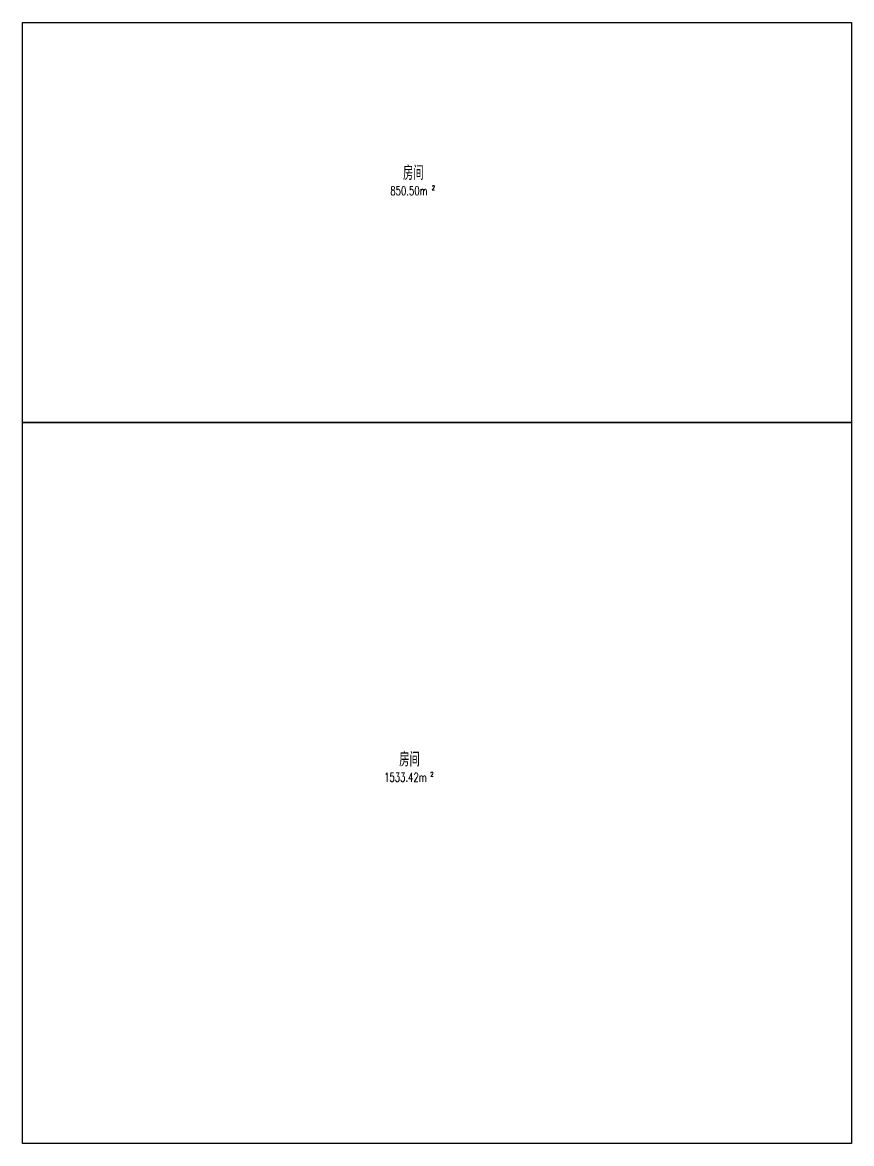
# Model space of a CAD drawing. Extents: x 1840316 to 2045362, y 17308253 to 17931430.
# Drawn here: x 1840316 to 1882316, y 17642963 to 17699723 of the extents above; entities that cross this region are included whole.
import ezdxf

# ---------------------------------------------------------------- set-up
doc = ezdxf.new("R2010")
doc.units = 0
doc.header["$LTSCALE"] = 1000
doc.header["$MEASUREMENT"] = 0
doc.layers.add('SPACE', color=7, linetype='Continuous')
doc.styles.add('_TCH_SPACE', font='SIMPLEX', dxfattribs={"bigfont": 'GBCBIG'})

msp = doc.modelspace()

# ---------------------------------------------------------------- linework, layer by layer
for points in [[(1840316.3, 17699722.6), (1882316.3, 17699722.6), (1882316.3, 17679472.6), (1840316.3, 17679472.6)], [(1840316.3, 17679472.6), (1882316.3, 17679472.6), (1882316.3, 17642962.6), (1840316.3, 17642962.6)]]:
    msp.add_lwpolyline(points, close=True)

# ---------------------------------------------------------------- texts
at = {"layer": 'SPACE', "style": '_TCH_SPACE'}
for p in [(1859595.4, 17691743.3), (1859402.2, 17662052.1)]:
    msp.add_text('房间', height=723.4, dxfattribs=at).set_placement(p)
at = {"layer": 'SPACE', "style": '_TCH_SPACE', "width": 0.705882}
for s, height, p in [('850.50m', 446.25, (1858951.7, 17690975.4)), ('2', 223.1, (1861051.7, 17691237.9)), ('1533.42m', 446.25, (1858638.5, 17661284.3)), ('2', 223.1, (1860978.5, 17661546.8))]:
    msp.add_text(s, height=height, dxfattribs=at).set_placement(p)

doc.saveas('drawing.dxf')
